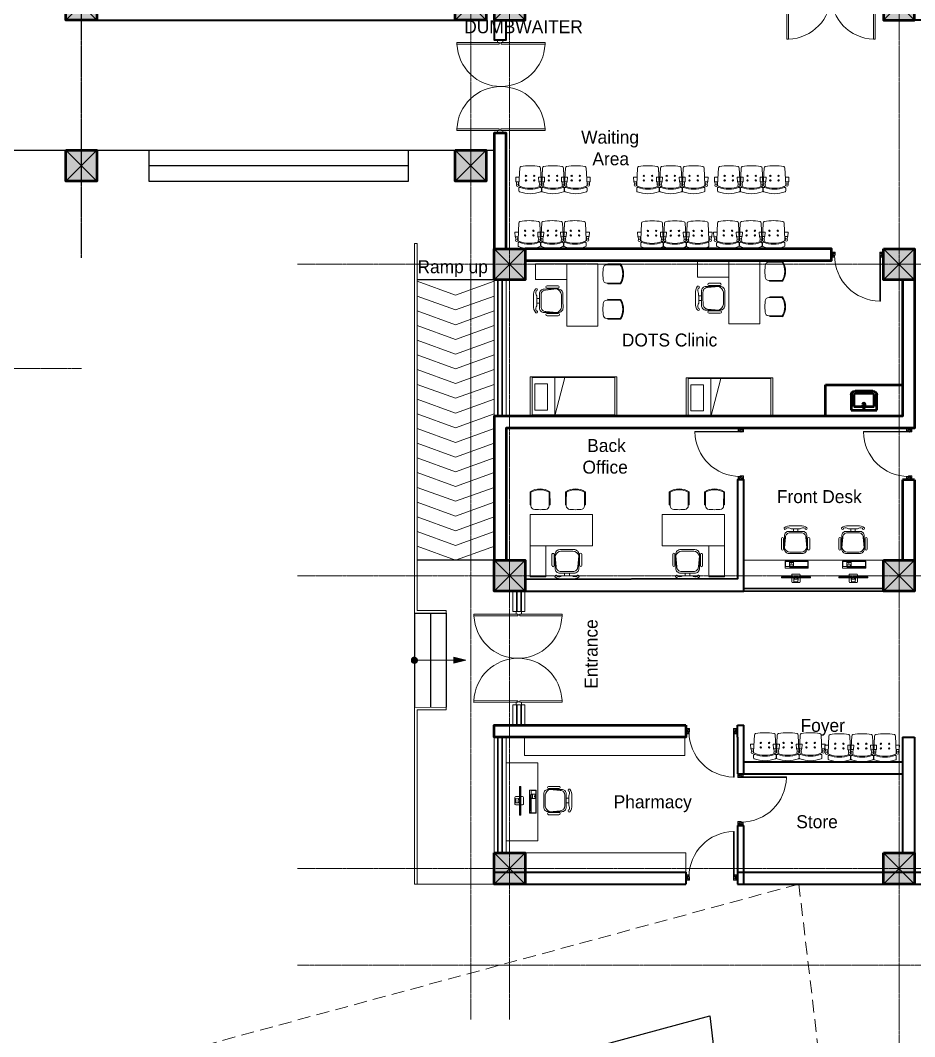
# Model space of a CAD drawing. Header units: millimetres. Extents: x 2342254 to 2635493, y 3886634 to 4043501.
# Drawn here: x 2436510 to 2453737, y 3976751 to 3996331 of the extents above; entities that cross this region are included whole.
import ezdxf

# ---------------------------------------------------------------- set-up
doc = ezdxf.new("R2010")
doc.units = ezdxf.units.MM
doc.header["$MEASUREMENT"] = 0
doc.linetypes.add('CENTER', pattern=[2, 1.25, -0.25, 0.25, -0.25])
doc.linetypes.add('DASHED', pattern=[0.75, 0.5, -0.25])
for name, color, linetype, lineweight in [('0newfurnture', 30, 'Continuous', 50), ('centreline', 52, 'CENTER', 5), ('Column-0.5', 14, 'Continuous', 50), ('Dimension- 0.15', 114, 'Continuous', 15), ('Dimension-137.5', 86, 'Continuous', 13), ('door', 41, 'Continuous', 5), ('Door Opening-0.09', 253, 'Continuous', 9), ('furniture', 34, 'Continuous', 15), ('Furniture Hospital-0.09', 44, 'Continuous', 9), ('Hatch', 9, 'Continuous', 9), ('hatch-1', 53, 'Continuous', 15), ('hidden lines', 205, 'DASHED', 5), ('Railing', 73, 'Continuous', 20), ('stairs', 6, 'Continuous', 25), ('WALL 0.2', 7, 'Continuous', 20), ('wall 0.4', 7, 'Continuous', 40), ('Wall-0.5', 7, 'Continuous', 50), ('WINDOW', 152, 'Continuous', 30)]:
    doc.layers.add(name, color=color, linetype=linetype, lineweight=lineweight)
doc.layers.add('FANCE', color=25, linetype='Continuous')
doc.layers.add('Text-0.2', color=7, linetype='Continuous')
doc.styles.add('arial.', font='arial.ttf')

# ---------------------------------------------------------------- blocks, each defined once
blk = doc.blocks.new("door 3'3")
at = {"layer": 'door'}
for p, q in [((82769.36, -31237.4), (82769.36, -31203.37)), ((82769.84, -31203.37), (82769.36, -31203.37)), ((82769.84, -31237.4), (82769.84, -31203.37))]:
    blk.add_line(p, q, dxfattribs=at)
at = {"layer": 'door', "ltscale": 80}
for points in [[(82769.84, -31239.84), (82767.36, -31239.84), (82767.36, -31239.37), (82766.88, -31239.37), (82766.88, -31236.38), (82767.36, -31236.38), (82767.36, -31235.91), (82769.36, -31235.91), (82769.36, -31237.4), (82769.84, -31237.4)], [(82802.93, -31239.84), (82805.41, -31239.84), (82805.41, -31239.37), (82805.88, -31239.37), (82805.88, -31236.38), (82805.41, -31236.38), (82805.41, -31235.91), (82803.4, -31235.91), (82803.4, -31237.4), (82802.93, -31237.4)]]:
    blk.add_lwpolyline(points, close=True, dxfattribs=at)
blk.add_arc((82769.36, -31237.4), 34.04, 0, 89.20471, dxfattribs=at)
at = {"layer": 'Hatch'}
for centre, radius, start, end in [((82767.7, -31239.85), 2.68, 36.75824, 107.53286), ((82768.07, -31239.12), 3.04, 64.81981, 103.53483), ((82757.2, -31236.2), 10.64, 342.68423, 1.60142), ((82764.36, -31235.92), 4.57, 311.03249, 0.21009), ((82805.07, -31239.85), 2.68, 72.46714, 143.24176), ((82804.7, -31239.12), 3.04, 76.46517, 115.18019), ((82808.41, -31235.92), 4.57, 179.78991, 228.96751), ((82815.57, -31236.2), 10.64, 178.39858, 197.31577), ((82767.27, -31240.34), 1.96, 14.76809, 101.35249), ((82767.3, -31236.13), 3.25, 271.0473, 321.53187), ((82805.47, -31236.13), 3.25, 218.46813, 268.9527), ((82805.49, -31240.34), 1.96, 78.64751, 165.23191)]:
    blk.add_arc(centre, radius, start, end, dxfattribs=at)
blk = doc.blocks.new('desk')
at = {"layer": 'Furniture Hospital-0.09', "lineweight": 0}
for p, q in [((82779.05, -33204.54), (82778.82, -33204.74)), ((82778.82, -33226.13), (82778.82, -33204.74)), ((82778.08, -33213.81), (82775.81, -33213.97)), ((82775.81, -33214.25), (82775.92, -33214.25)), ((82775.81, -33214.27), (82775.9, -33214.27)), ((82775.92, -33212.3), (82778.82, -33212.3)), ((82779.63, -33212.3), (82781.02, -33212.3)), ((82775.81, -33216.59), (82775.9, -33216.59)), ((82775.81, -33216.61), (82775.92, -33216.61)), ((82778.08, -33217.05), (82775.81, -33216.89)), ((82775.92, -33218.56), (82778.82, -33218.56)), ((82777.66, -33214.44), (82778.55, -33214.44)), ((82777.66, -33214.46), (82777.66, -33214.44)), ((82777.66, -33214.46), (82778.82, -33214.46)), ((82777.66, -33216.4), (82778.82, -33216.4)), ((82777.66, -33216.43), (82777.66, -33216.4)), ((82777.66, -33216.43), (82778.55, -33216.43)), ((82777.78, -33216.4), (82777.78, -33214.46)), ((82779.63, -33218.56), (82781.02, -33218.56)), ((82778.82, -33226.13), (82779.05, -33226.32))]:
    blk.add_line(p, q, dxfattribs=at)
at = {"layer": 'Furniture Hospital-0.09', "lineweight": 0, "ltscale": 100}
for p, q in [((82786.19, -33223.54), (82786.19, -33206.09)), ((82786.19, -33206.09), (82791.32, -33206.09)), ((82786.57, -33206.96), (82786.57, -33206.39)), ((82786.57, -33206.39), (82787.14, -33206.39)), ((82787.14, -33206.39), (82787.14, -33206.96)), ((82787.44, -33217.12), (82787.44, -33206.33)), ((82787.44, -33206.33), (82791.11, -33206.33)), ((82791.11, -33206.33), (82791.11, -33217.12)), ((82791.32, -33206.09), (82791.32, -33223.54)), ((82786.51, -33207.8), (82787.14, -33207.8)), ((82786.51, -33217.09), (82786.51, -33207.8)), ((82787.14, -33206.96), (82786.57, -33206.96)), ((82787.14, -33207.8), (82787.14, -33217.09)), ((82787.14, -33217.09), (82786.51, -33217.09)), ((82786.54, -33219.95), (82786.54, -33217.6)), ((82786.54, -33217.6), (82787.14, -33217.6)), ((82787.14, -33219.95), (82786.54, -33219.95)), ((82787.14, -33217.6), (82787.14, -33219.95)), ((82791.11, -33217.12), (82787.44, -33217.12)), ((82787.5, -33220.04), (82787.5, -33217.45)), ((82787.5, -33217.45), (82788.59, -33217.45)), ((82788.59, -33220.04), (82787.5, -33220.04)), ((82787.5, -33223.2), (82787.5, -33220.34)), ((82787.5, -33220.34), (82791.08, -33220.34)), ((82788.59, -33217.45), (82788.59, -33220.04)), ((82790.03, -33219.2), (82790.03, -33218.45)), ((82790.03, -33218.45), (82790.54, -33218.45)), ((82790.54, -33219.2), (82790.03, -33219.2)), ((82790.54, -33217.57), (82790.99, -33217.57)), ((82790.54, -33218.45), (82790.54, -33217.57)), ((82790.54, -33220.07), (82790.54, -33219.2)), ((82790.99, -33220.07), (82790.54, -33220.07)), ((82790.99, -33217.57), (82790.99, -33220.07)), ((82791.08, -33220.34), (82791.08, -33223.2)), ((82791.32, -33223.54), (82786.19, -33223.54)), ((82791.08, -33223.2), (82787.5, -33223.2))]:
    blk.add_line(p, q, dxfattribs=at)
at = {"layer": 'Furniture Hospital-0.09', "ltscale": 6}
for p, q in [((82800.5, -33204.96), (82808.49, -33204.96)), ((82800.5, -33206.58), (82808.49, -33206.58)), ((82813.91, -33213.95), (82815.89, -33213.95)), ((82813.91, -33217.32), (82815.89, -33217.32)), ((82800.5, -33224.69), (82808.49, -33224.69)), ((82800.5, -33226.31), (82808.49, -33226.31))]:
    blk.add_line(p, q, dxfattribs=at)
at = {"layer": 'Furniture Hospital-0.09', "lineweight": 0}
for points in [[(82779.63, -33226.32), (82779.63, -33204.54), (82779.05, -33204.54), (82779.05, -33226.32), (82779.63, -33226.32)], [(82775.23, -33217.86), (82775.23, -33213)], [(82775.81, -33216.89), (82775.81, -33213.97)], [(82775.9, -33216.59), (82775.9, -33214.27)], [(82775.92, -33216.61), (82775.92, -33214.25)], [(82781.72, -33217.86), (82781.72, -33213)]]:
    blk.add_lwpolyline(points, dxfattribs=at)
for points in [[(82778.08, -33213.81, -0.263666), (82778.48, -33213.95), (82778.55, -33214.07), (82778.55, -33214.44)], [(82778.08, -33217.05, 0.263666), (82778.48, -33216.91), (82778.55, -33216.79), (82778.55, -33216.43)]]:
    blk.add_lwpolyline(points, format="xyb", dxfattribs=at)
at = {"layer": 'Furniture Hospital-0.09', "ltscale": 6}
for points in [[(82797.14, -33215.63), (82797.14, -33210.58, -0.414214), (82800.51, -33207.21), (82810.61, -33207.21, -0.418376), (82813.91, -33210.58), (82813.91, -33215.63)], [(82798.2, -33215.63), (82798.2, -33211.34, -0.28028), (82801.57, -33207.21), (82809.51, -33207.97, -0.418376), (82812.81, -33211.34), (82812.81, -33215.63)], [(82816.29, -33208.59, -0.214578), (82815.89, -33212.17), (82815.89, -33215.63)], [(82816.6, -33207.07, -0.207066), (82818.07, -33212.19), (82818.07, -33215.63)], [(82797.14, -33215.63), (82797.14, -33220.69, 0.414214), (82800.51, -33224.06), (82810.61, -33224.06, 0.418376), (82813.91, -33220.69), (82813.91, -33215.63)], [(82798.2, -33215.63), (82798.2, -33219.93, 0.28028), (82801.57, -33224.06), (82809.51, -33223.3, 0.418376), (82812.81, -33219.93), (82812.81, -33215.63)], [(82816.29, -33222.68, 0.214578), (82815.89, -33219.1), (82815.89, -33215.63)], [(82816.6, -33224.2, 0.207066), (82818.07, -33219.08), (82818.07, -33215.63)]]:
    blk.add_lwpolyline(points, format="xyb", dxfattribs=at)
at = {"layer": 'Furniture Hospital-0.09', "lineweight": 0}
for centre, radius in [((82775.38, -33213.84), 0.0699), ((82779.34, -33213.98), 0.0463), ((82775.38, -33214.41), 0.0699), ((82775.38, -33214.99), 0.0699), ((82775.38, -33215.57), 0.0699), ((82775.38, -33216.15), 0.0699), ((82775.38, -33216.73), 0.0699), ((82775.38, -33217.31), 0.0699), ((82775.38, -33217.89), 0.0699), ((82779.34, -33216.88), 0.0463)]:
    blk.add_circle(centre, radius, dxfattribs=at)
at = {"layer": 'Furniture Hospital-0.09', "ltscale": 6}
for centre, radius, start, end in [((82800.65, -33205.77), 0.824, 100.57806, 259.64196), ((82808.49, -33205.77), 0.812, 270, 90), ((82816.19, -33207.78), 0.823, 59.8228, 277.53485), ((82800.65, -33225.5), 0.824, 100.35804, 259.42194), ((82808.49, -33225.5), 0.812, 270, 90), ((82816.19, -33223.49), 0.823, 82.46515, 300.1772)]:
    blk.add_arc(centre, radius, start, end, dxfattribs=at)
at = {"layer": 'Furniture Hospital-0.09', "lineweight": 0}
for centre, start, end in [((82775.92, -33213), 90, 180), ((82781.02, -33213), 0, 90), ((82775.92, -33217.86), 180, 270), ((82781.02, -33217.86), 270, 0)]:
    blk.add_arc(centre, 0.695, start, end, dxfattribs=at)
blk = doc.blocks.new('MAIN DOOR')
at = {"layer": 'door', "ltscale": 1000}
for points in [[(2313.47, 188.53), (2347.4, 188.53), (2347.4, 187.28), (2313.47, 187.28)], [(2381.32, 188.53), (2348.88, 188.53), (2348.88, 187.28), (2381.32, 187.28)]]:
    blk.add_lwpolyline(points, close=True, dxfattribs=at)
for points in [[(2346.08, 190.6), (2346.08, 188.53)], [(2348.88, 188.12), (2347.4, 188.12), (2347.4, 188.53), (2346.08, 188.53), (2346.08, 190.6), (2350.2, 190.6)], [(2347.4, 188.12), (2348.88, 188.12), (2348.88, 188.53), (2350.2, 188.53), (2350.2, 190.6), (2346.08, 190.6)], [(2350.2, 190.6), (2350.2, 188.53)], [(2313.41, 120.66), (2347.33, 120.66), (2347.33, 121.91), (2313.41, 121.91), (2313.41, 120.66)], [(2348.82, 121.07), (2347.33, 121.07), (2347.33, 120.66), (2346.01, 120.66), (2346.01, 118.6), (2350.14, 118.6)], [(2347.33, 121.07), (2348.82, 121.07), (2348.82, 120.66), (2350.14, 120.66), (2350.14, 118.6), (2346.01, 118.6)], [(2346.01, 118.6), (2346.01, 120.66)], [(2381.26, 120.66), (2348.82, 120.66), (2348.82, 121.91), (2381.26, 121.91), (2381.26, 120.66)], [(2350.14, 118.6), (2350.14, 120.66)]]:
    blk.add_lwpolyline(points, dxfattribs=at)
at = {"layer": 'Door Opening-0.09', "ltscale": 1000}
for centre, radius, start, end in [((2347.4, 188.53), 33.94, 182.11678, 357.88255), ((2347.33, 120.66), 33.95, 2.11669, 177.88264)]:
    blk.add_arc(centre, radius, start, end, dxfattribs=at)
at = {"layer": 'WINDOW', "ltscale": 5}
blk.add_line((2350.14, 190.6), (2350.14, 190.6), dxfattribs=at)
blk = doc.blocks.new('BANCAS')
at = {"layer": 'Furniture Hospital-0.09'}
for p, q in [((-0.236, -0.247), (-0.314, -0.247)), ((-0.309, -0.347), (-0.314, -0.247)), ((-0.241, -0.347), (-0.309, -0.347)), ((-0.294, -0.405), (-0.3, -0.347)), ((-0.256, -0.405), (-0.25, -0.347)), ((0.314, -0.25), (0.236, -0.25)), ((0.309, -0.35), (0.241, -0.35)), ((0.256, -0.409), (0.25, -0.35)), ((0.294, -0.409), (0.3, -0.35)), ((0.309, -0.35), (0.314, -0.25))]:
    blk.add_line(p, q, dxfattribs=at)
blk.add_lwpolyline([(0.227, -0.048, 0.346546), (0.203, -0.019, 0.095695), (-0.203, -0.019, 0.346546), (-0.227, -0.048), (-0.244, -0.417, 0.318973), (-0.225, -0.447, 0.193005), (0.225, -0.447, 0.318973), (0.244, -0.417)], format="xyb", close=True, dxfattribs=at)
blk.add_lwpolyline([(-0.245, -0.522), (-0.245, -0.489, -0.522832), (-0.218, -0.471, 0.18), (0.218, -0.471, -0.522832), (0.245, -0.489), (0.245, -0.547, -0.306573), (0.232, -0.565, -0.192782), (-0.232, -0.565, -0.306573), (-0.245, -0.547), (-0.245, -0.504)], format="xyb", dxfattribs=at)
for centre, radius in [((-0.09, -0.22), 0.015), ((0.09, -0.22), 0.015), ((-0.275, -0.422), 0.025), ((-0.09, -0.32), 0.015), ((0.09, -0.32), 0.015), ((0.275, -0.425), 0.025)]:
    blk.add_circle(centre, radius, dxfattribs=at)
blk = doc.blocks.new('A$C72AE6952')
at = {"ltscale": 20, "xscale": 800, "yscale": 800, "zscale": 800, "row_count": 1, "column_count": 3, "row_spacing": 0, "column_spacing": 440.0000000000001}
blk.add_blockref('BANCAS', (-440, 0), dxfattribs=at)
blk = doc.blocks.new('d1')
at = {"layer": 'door'}
for p, q in [((2442.75, 10745.72), (2408.32, 10745.72)), ((2442.75, 10746.15), (2408.33, 10746.15)), ((2408.33, 10746.15), (2408.33, 10745.72))]:
    blk.add_line(p, q, dxfattribs=at)
at = {"layer": 'door', "ltscale": 80}
for points in [[(2445, 10779.7), (2445, 10781.99), (2444.56, 10781.99), (2444.56, 10782.43), (2441.8, 10782.43), (2441.8, 10781.99), (2441.36, 10781.99), (2441.36, 10780.14), (2442.75, 10780.14), (2442.75, 10779.7)], [(2445, 10746.15), (2445, 10743.87), (2444.56, 10743.87), (2444.56, 10743.43), (2441.8, 10743.43), (2441.8, 10743.87), (2441.36, 10743.87), (2441.36, 10745.72), (2442.75, 10745.72), (2442.75, 10746.15)]]:
    blk.add_lwpolyline(points, close=True, dxfattribs=at)
at = {"layer": 'Door Opening-0.09', "ltscale": 80}
blk.add_arc((2442.75, 10745.72), 34.42, 90, 179.27403, dxfattribs=at)
at = {"layer": 'hidden lines'}
for centre, radius, start, end in [((2441.64, 10791.37), 9.82, 268.39858, 287.31577), ((2441.38, 10784.76), 4.22, 269.78991, 318.96751), ((2444.33, 10781.34), 2.81, 166.46517, 205.18019), ((2445.01, 10781.68), 2.48, 162.46714, 233.24176), ((2441.57, 10782.05), 3, 308.46813, 358.9527), ((2445.46, 10782.07), 1.81, 168.64751, 255.23191), ((2441.38, 10741.1), 4.22, 41.03249, 90.21009), ((2444.33, 10744.52), 2.81, 154.81981, 193.53483), ((2445.01, 10744.18), 2.48, 126.75824, 197.53286), ((2441.57, 10743.81), 3, 1.0473, 51.53187), ((2445.46, 10743.79), 1.81, 104.76809, 191.35249), ((2441.64, 10734.49), 9.82, 72.68423, 91.60142)]:
    blk.add_arc(centre, radius, start, end, dxfattribs=at)
blk = doc.blocks.new('2ft column')
at = {"layer": 'Hatch', "ltscale": 5}
h = blk.add_hatch(color=256, dxfattribs=at)
h.dxf.hatch_style = 1
h.paths.add_polyline_path([(2207385, 4176559), (2207985, 4176559), (2207985, 4175959), (2207385, 4175959)])
at = {"layer": 'Column-0.5', "ltscale": 5}
blk.add_lwpolyline([(2207385, 4176559), (2207985, 4176559), (2207985, 4175959), (2207385, 4175959)], close=True, dxfattribs=at)
at = {"layer": 'Defpoints', "ltscale": 5}
for points in [[(2207985, 4176559), (2207385, 4175959)], [(2207985, 4175959), (2207385, 4176559)]]:
    blk.add_lwpolyline(points, dxfattribs=at)
blk = doc.blocks.new('main grid')
at = {"layer": 'centreline', "ltscale": 5}
for p, q in [((2533911, 4018930), (2533911, 3991299)), ((2541411, 4018930), (2541411, 3976624)), ((2542161, 4018930), (2542161, 3976624)), ((2549661, 4018930), (2549661, 3976624)), ((2559988, 3991172), (2538074, 3991172)), ((2533911, 3989164), (2515100, 3989164)), ((2559988, 3985172), (2538074, 3985172)), ((2559988, 3979531), (2538074, 3979531))]:
    blk.add_line(p, q, dxfattribs=at)
at = {"layer": 'Hatch'}
for p in [(326226, -180087), (333726, -180087), (326226, -183187), (333726, -183187), (334476, -185087), (341976, -185087), (334476, -191087), (341976, -191087), (334476, -196728), (341976, -196728)]:
    blk.add_blockref('2ft column', p, dxfattribs=at)
at = {"layer": 'Hatch', "xscale": -1}
for p in [(4749846, -180087), (4757346, -180087)]:
    blk.add_blockref('2ft column', p, dxfattribs=at)
blk = doc.blocks.new('TAP')
at = {"layer": 'Furniture Hospital-0.09', "linetype": 'Continuous'}
for p, q in [((0, 38), (0, -38)), ((5, 38), (0, 38)), ((5, 38), (5, -38)), ((30, 25), (5, 25)), ((30, 0), (5, 0)), ((30, 25), (30, -25)), ((56, 16), (30, 16)), ((51, 7), (48, 8)), ((59, 19), (57, 22)), ((73, 24), (73, 27)), ((88, 20), (89, 22)), ((97, 15), (125, 12)), ((97, 8), (100, 9)), ((5, -38), (0, -38)), ((30, -25), (5, -25)), ((56, -16), (30, -16)), ((51, -8), (48, -9)), ((60, -20), (58, -22)), ((74, -24), (74, -27)), ((88, -19), (90, -22)), ((97, -7), (100, -8)), ((97, -15), (125, -12))]:
    blk.add_line(p, q, dxfattribs=at)
for radius in [21.2, 19.7]:
    blk.add_circle((74, 0), radius, dxfattribs=at)
for centre, radius, start, end in [((74, 0), 27.2, 163.0512, 199.0512), ((74, 0), 24.2, 127.0512, 163.0512), ((74, 0), 27.2, 91.0512, 127.0512), ((74, 0), 24.2, 55.0512, 91.0512), ((74, 0), 27.2, 19.0512, 55.0512), ((74, 0), 24.2, 343.0512, 19.0512), ((95, 0), 32.6, 337.45, 22.55), ((74, 0), 24.2, 199.0512, 235.0512), ((74, 0), 27.2, 235.0512, 271.0512), ((74, 0), 24.2, 271.0512, 307.0512), ((74, 0), 27.2, 307.0512, 343.0512)]:
    blk.add_arc(centre, radius, start, end, dxfattribs=at)
blk = doc.blocks.new('bazin')
at = {"layer": '0newfurnture', "ltscale": 5}
for p, q in [((2434577, 4011590), (2435069, 4011590)), ((2434577, 4011295), (2434577, 4011590)), ((2434626, 4011295), (2434626, 4011516)), ((2434626, 4011516), (2434799, 4011516)), ((2434847, 4011516), (2435020, 4011516)), ((2435020, 4011516), (2435020, 4011295)), ((2435069, 4011590), (2435069, 4011295)), ((2434996, 4011270), (2434651, 4011270)), ((2434996, 4011221), (2434651, 4011221))]:
    blk.add_line(p, q, dxfattribs=at)
blk.add_circle((2434823, 4011477), 25.6, dxfattribs=at)
for centre, radius, start, end in [((2434651, 4011295), 73.8, 180, 270), ((2434651, 4011295), 24.6, 180, 270), ((2434996, 4011295), 73.8, 270, 0), ((2434996, 4011295), 24.6, 270, 0)]:
    blk.add_arc(centre, radius, start, end, dxfattribs=at)
at = {"layer": '0newfurnture', "ltscale": 5, "xscale": 0.9842520018725999, "yscale": 0.9842520018725999, "zscale": 0.9842520018725999, "rotation": 270}
blk.add_blockref('TAP', (2434823, 4011590), dxfattribs=at)
blk = doc.blocks.new('BED')
at = {"layer": 'Furniture Hospital-0.09'}
for p, q in [((-2.12, 0.475), (-2.12, -0.475)), ((-2.12, -0.475), (-2.12, 0.475)), ((-0.008, 0.475), (-2.12, 0.475)), ((-2.07, 0.475), (-2.07, -0.475)), ((-0.058, 0.455), (-2.07, 0.455)), ((-0.855, -0.455), (-0.61, 0.475)), ((-0.61, 0.475), (-0.61, -0.455)), ((-0.425, 0.336), (-0.426, -0.303)), ((-0.425, 0.336), (-0.121, 0.336)), ((-0.121, -0.303), (-0.121, 0.336)), ((-0.058, -0.475), (-0.058, 0.475)), ((-0.008, -0.475), (-0.008, 0.475)), ((-2.12, -0.475), (-0.008, -0.475)), ((-2.07, -0.455), (-0.058, -0.455)), ((-0.426, -0.303), (-0.121, -0.303))]:
    blk.add_line(p, q, dxfattribs=at)
blk = doc.blocks.new('ADHIKRIT')
at = {"layer": 'furniture'}
for p, q in [((900, 1351), (0, 1351)), ((0, 1351), (0, -450)), ((0, 741), (0, 1351)), ((900, -450), (900, 1351)), ((-245, 1046), (-569, 1047)), ((-245, 980), (-569, 981)), ((1048, 956), (1048, 1014)), ((1187, 1121), (1153, 1121)), ((1187, 1145), (1558, 1147)), ((1187, 1145), (1187, 1121)), ((1187, 1121), (1545, 1123)), ((-789, 683), (-869, 683)), ((1050, 758), (1050, 711)), ((1050, 700), (1050, 711)), ((1189, 595), (1157, 595)), ((1187, 595), (1187, 571)), ((1189, 595), (1286, 595)), ((1287, 595), (1545, 597)), ((-789, 547), (-869, 547)), ((1187, 571), (1558, 573)), ((-900, 0), (0, 0)), ((-900, -450), (-900, 0)), ((-247, 247), (-571, 248)), ((-247, 182), (-571, 182)), ((1189, 102), (1157, 102)), ((1187, 126), (1558, 124)), ((1187, 102), (1187, 126)), ((1189, 102), (1286, 101)), ((1287, 101), (1545, 100)), ((1048, -260), (1048, -318)), ((1050, -4), (1050, -14)), ((1050, -61), (1050, -14)), ((0, -450), (-900, -450)), ((0, -450), (900, -450)), ((1187, -425), (1153, -425)), ((1187, -425), (1545, -426)), ((1187, -449), (1187, -425)), ((1187, -449), (1558, -450))]:
    blk.add_line(p, q, dxfattribs=at)
for points in [[(-897, 962, 0.207066), (-957, 755), (-957, 615)], [(-885, 900, 0.214578), (-869, 755), (-869, 615)], [(-110, 614), (-109, 818, 0.414214), (-246, 955), (-655, 956, 0.418376), (-789, 820), (-789, 615)], [(-153, 614), (-152, 788, 0.28028), (-288, 955), (-610, 925, 0.418376), (-744, 789), (-745, 615)], [(-899, 268, -0.207066), (-958, 476), (-957, 615)], [(-886, 330, -0.214578), (-870, 475), (-869, 615)], [(-110, 614), (-110, 409, -0.414214), (-247, 273), (-656, 274, -0.418376), (-790, 410), (-789, 615)], [(-153, 614), (-153, 440, -0.28028), (-290, 273), (-612, 304, -0.418376), (-745, 441), (-745, 615)]]:
    blk.add_lwpolyline(points, format="xyb", dxfattribs=at)
for centre, radius, start, end in [((-881, 933), 33.3, 262.3354, 120.0474), ((-569, 1014), 32.9, 89.8702, 269.8702), ((-245, 1013), 32.9, 269.8702, 89.8702), ((1753, 864), 711, 172.5908, 188.6233), ((1154, 1015), 106, 90.3083, 180.3083), ((1203, 1157), 39.5, 294.3355, 296.5711), ((1099, 860), 518, 329.4756, 30.5244), ((1099, 860), 542, 328.0257, 31.9845), ((1157, 701), 106, 180.3083, 270.3083), ((-882, 297), 33.3, 239.693, 97.4051), ((-571, 215), 32.9, 89.8702, 269.8702), ((-253, 214), 33.4, 280.4483, 79.5122), ((1157, -4), 106, 89.6917, 179.6917), ((1099, -163), 518, 329.4756, 30.5244), ((1099, -163), 542, 328.0155, 31.9743), ((1753, -168), 711, 171.3767, 187.4092), ((1154, -319), 106, 179.6917, 269.6917), ((1203, -461), 39.5, 63.4289, 65.6645)]:
    blk.add_arc(centre, radius, start, end, dxfattribs=at)

msp = doc.modelspace()

# ---------------------------------------------------------------- hatches: boundary and pattern name
at = {"layer": 'Dimension- 0.15', "ltscale": 5}
h = msp.add_hatch(dxfattribs=at)
h.set_pattern_fill('ANSI31', color=256, scale=25.555556)
h.set_pattern_definition([(45, (325586.3897, 4779213.6563), (-2.258813329, 2.258813329), [])])
h.paths.add_polyline_path([(2444101.5, 3983944.7), (2444101.5, 3984003.8), (2444042.4, 3984003.8, 0.4142136)])
h.paths.add_polyline_path([(2444101.5, 3983944.7, 0.4142136), (2444160.7, 3984003.8), (2444101.5, 3984003.8)])
h.paths.add_polyline_path([(2444101.5, 3984003.8), (2444160.7, 3984003.8, 0.4142136), (2444101.5, 3984062.9)])
h.paths.add_polyline_path([(2444042.4, 3984003.8), (2444101.5, 3984003.8), (2444101.5, 3984062.9, 0.4142136)])

# ---------------------------------------------------------------- linework, layer by layer
at = {"layer": '0newfurnture', "ltscale": 5}
msp.add_lwpolyline([(2452016.3, 3989306), (2453504.9, 3989306), (2453504.9, 3988706), (2452016.3, 3988706)], close=True, dxfattribs=at)
at = {"layer": 'centreline', "ltscale": 5}
for p, q in [((2437684.9, 4019389.6), (2437684.9, 3991758.8)), ((2453434.9, 4019389.6), (2453434.9, 3971449.6)), ((2469652.9, 3978131.5), (2441848.4, 3978131.5))]:
    msp.add_line(p, q, dxfattribs=at)
at = {"layer": 'Dimension- 0.15', "ltscale": 5}
for p, q in [((2444860.5, 3984061.3), (2444860.5, 3983946.3)), ((2445090.5, 3984003.8), (2444860.5, 3984061.3)), ((2444860.5, 3983946.3), (2445090.5, 3984003.8))]:
    msp.add_line(p, q, dxfattribs=at)
msp.add_lwpolyline([(2444860.5, 3984003.8), (2444101.5, 3984003.8)], dxfattribs=at)
msp.add_circle((2444101.5, 3984003.8), 59.1, dxfattribs=at)
msp.add_solid([(2444860.5, 3984061.3), (2445090.5, 3984003.8), (2444860.5, 3983946.3)], dxfattribs=at)
at = {"layer": 'Dimension-137.5', "ltscale": 5}
msp.add_line((2444860.5, 3984003.8), (2445090.5, 3984003.8), dxfattribs=at)
at = {"layer": 'FANCE'}
msp.add_lwpolyline([(2462093.6, 3973275.8), (2464082.1, 3984232), (2464448.1, 3993384), (2464074.9, 4001991.1), (2464074.9, 4006605.8), (2464472.8, 4012176.8), (2465513.6, 4015311.4), (2432619.1, 4013927.2), (2397160.9, 4017506.7), (2379497.3, 3922435.1), (2375276.9, 3899553.8), (2386696.4, 3896127.9), (2391484.9, 3937057.5), (2444308.7, 3941328.2), (2450306.3, 3940808), (2441497.1, 3974903.2), (2449790.1, 3977152.9), (2450551.8, 3970678.9)], close=True, dxfattribs=at)
at = {"layer": 'FANCE', "color": 5, "linetype": 'DASHED', "lineweight": 15, "ltscale": 500}
msp.add_lwpolyline([(2403302.1, 4002131.6), (2403822.9, 4012189.9), (2412367.3, 4011931.5), (2432761.9, 4011931.5), (2462702.3, 4013191.3), (2462495.7, 4012569.3), (2462074.9, 4006677.1), (2462074.9, 4001947.7), (2462446.4, 3993380.6), (2462089.2, 3984451.6), (2460362.3, 3974936.2), (2452278.7, 3973117.4), (2451505.4, 3979690.5), (2439066.4, 3976316.1), (2441489.8, 3966936.3)], dxfattribs=at)
at = {"layer": 'Furniture Hospital-0.09', "ltscale": 5}
msp.add_lwpolyline([(2450446.6, 3985931.5), (2453134.9, 3985931.5)], dxfattribs=at)
at = {"layer": 'Furniture Hospital-0.09'}
for points in [[(2446218.1, 3982535.9), (2449309.8, 3982535.9), (2449309.8, 3982165.9), (2446218.1, 3982165.9)], [(2445864.9, 3982027), (2446479.3, 3982027), (2446479.3, 3980523.9), (2445864.9, 3980523.9)], [(2446234.9, 3980290.5), (2449326.6, 3980290.5), (2449326.6, 3979920.5), (2446234.9, 3979920.5)]]:
    msp.add_lwpolyline(points, close=True, dxfattribs=at)
at = {"layer": 'hatch-1', "color": 4, "lineweight": 0, "ltscale": 5}
for points in [[(2445634.9, 3991303.1), (2444893.8, 3991034.3), (2444152.7, 3991303.1)], [(2445634.9, 3991019.6), (2444893.8, 3990750.8), (2444152.7, 3991019.6)], [(2445634.9, 3990736.1), (2444893.8, 3990467.4), (2444152.7, 3990736.1)], [(2445634.9, 3990452.6), (2444893.8, 3990183.9), (2444152.7, 3990452.6)], [(2445634.9, 3990169.1), (2444893.8, 3989900.4), (2444152.7, 3990169.1)], [(2445634.9, 3989885.6), (2444893.8, 3989616.9), (2444152.7, 3989885.6)], [(2445634.9, 3989602.1), (2444893.8, 3989333.4), (2444152.7, 3989602.1)], [(2445634.9, 3989318.6), (2444893.8, 3989049.9), (2444152.7, 3989318.6)], [(2445634.9, 3989035.1), (2444893.8, 3988766.4), (2444152.7, 3989035.1)], [(2445634.9, 3988751.7), (2444893.8, 3988482.9), (2444152.7, 3988751.7)], [(2445634.9, 3988468.2), (2444893.8, 3988199.4), (2444152.7, 3988468.2)], [(2445634.9, 3988184.7), (2444893.8, 3987915.9), (2444152.7, 3988184.7)], [(2445634.9, 3987901.2), (2444893.8, 3987632.4), (2444152.7, 3987901.2)], [(2445634.9, 3987617.7), (2444893.8, 3987348.9), (2444152.7, 3987617.7)], [(2445634.9, 3987334.2), (2444893.8, 3987065.4), (2444152.7, 3987334.2)], [(2445634.9, 3987050.7), (2444893.8, 3986782), (2444152.7, 3987050.7)], [(2445634.9, 3986767.2), (2444893.8, 3986498.5), (2444152.7, 3986767.2)], [(2445634.9, 3986483.7), (2444893.8, 3986215), (2444152.7, 3986483.7)], [(2445660.4, 3986209.5), (2444893.8, 3985931.5), (2444152.7, 3986200.2)]]:
    msp.add_lwpolyline(points, dxfattribs=at)
at = {"layer": 'Railing', "ltscale": 5}
msp.add_lwpolyline([(2444101.5, 3992032.7), (2444152.7, 3992032.7), (2444152.7, 3984959.4), (2444714.9, 3984959.4), (2444714.9, 3984908.3), (2444101.5, 3984908.3)], close=True, dxfattribs=at)
msp.add_lwpolyline([(2445634.9, 3979691.7), (2444101.5, 3979691.7), (2444101.5, 3983095), (2444714.9, 3983099.3), (2444715.2, 3983049.3), (2444151.5, 3983045.3), (2444151.5, 3979691.7), (2445634.9, 3979691.7)], dxfattribs=at)
at = {"layer": 'stairs', "ltscale": 5}
for p, q in [((2445634.9, 3985931.5), (2444152.7, 3985931.5)), ((2444101.5, 3984908.3), (2444101.5, 3983095)), ((2444408.2, 3984908.3), (2444408.2, 3983095))]:
    msp.add_line(p, q, dxfattribs=at)
for points in [[(2429884.9, 3996331.5), (2429884.9, 3993831.5), (2445634.9, 3993831.5)], [(2438987.4, 3993831.5), (2438987.4, 3993231.5), (2443987.4, 3993231.5), (2443987.4, 3993831.5)], [(2438987.4, 3993531.5), (2443987.4, 3993531.5)], [(2445634.9, 3991331.5), (2444152.7, 3991331.5)], [(2444101.5, 3984908.3), (2444714.9, 3984908.3)], [(2444714.9, 3984908.3), (2444714.9, 3983099.3)]]:
    msp.add_lwpolyline(points, dxfattribs=at)
at = {"layer": 'WALL 0.2', "ltscale": 5}
for points in [[(2445634.9, 3991331.5), (2445634.9, 3988706)], [(2445864.9, 3991331.5), (2445864.9, 3988706)], [(2445999.2, 3985331.5), (2445999.2, 3984941)], [(2446229.2, 3985331.5), (2446229.2, 3984941)], [(2446229.2, 3984941), (2445999.2, 3984941)], [(2445999.2, 3983141), (2445999.2, 3982750.5)], [(2446229.2, 3983141), (2445999.2, 3983141)], [(2446229.2, 3983141), (2446229.2, 3982750.5)], [(2445634.9, 3982520.5), (2445634.9, 3980290.5)], [(2445864.9, 3982520.5), (2445864.9, 3980290.5)]]:
    msp.add_lwpolyline(points, dxfattribs=at)
at = {"layer": 'wall 0.4', "ltscale": 5}
for p, q in [((2450326.6, 3982520.5), (2450326.6, 3982750.5)), ((2450326.6, 3982750.5), (2450446.6, 3982750.5)), ((2450446.6, 3981817.4), (2450446.6, 3982750.5)), ((2450326.6, 3982520.5), (2450326.6, 3981817.4)), ((2453504.9, 3982520.5), (2453504.9, 3980290.5)), ((2453504.9, 3982520.5), (2453734.9, 3982520.5)), ((2453734.9, 3982520.5), (2453734.9, 3980290.5)), ((2450446.6, 3982047.4), (2453504.9, 3982047.4)), ((2450326.6, 3981817.4), (2453504.9, 3981817.4)), ((2450326.6, 3980817.4), (2450446.6, 3980817.4)), ((2450326.6, 3980817.4), (2450326.6, 3979690.5)), ((2450446.6, 3979690.5), (2450446.6, 3980817.4)), ((2449326.6, 3979920.5), (2449326.6, 3979690.5))]:
    msp.add_line(p, q, dxfattribs=at)
for points in [[(2437984.9, 3996331.5), (2444884.9, 3996331.5)], [(2445634.9, 3996331.5), (2445634.9, 3995956.5), (2445864.9, 3995956.5), (2445864.9, 3996331.5)], [(2460634.9, 3996331.5), (2453734.9, 3996331.5)], [(2446234.9, 3985331.5), (2450446.6, 3985331.5), (2450446.6, 3987479.4), (2450326, 3987479.4), (2450326, 3985572.2), (2446234.9, 3985561.5)], [(2450326.6, 3979690.5), (2461234.9, 3979690.5), (2461234.9, 3986078.5)], [(2450326.6, 3979920.5), (2461004.9, 3979920.5), (2461004.9, 3984978.6)], [(2445634.9, 3979920.5), (2449326.6, 3979920.5)], [(2445634.9, 3979690.5), (2449326.6, 3979690.5)]]:
    msp.add_lwpolyline(points, dxfattribs=at)
at = {"layer": 'Wall-0.5', "ltscale": 5}
for p, q in [((2453504.9, 3987479.4), (2453504.9, 3985931.5)), ((2453734.9, 3987479.4), (2453504.9, 3987479.4)), ((2453734.9, 3987479.4), (2453734.9, 3985931.5))]:
    msp.add_line(p, q, dxfattribs=at)
for points in [[(2445864.9, 3991931.5), (2445864.9, 3994156.5), (2445634.9, 3994156.5), (2445634.9, 3991931.5)], [(2446234.9, 3991701.5), (2452134.9, 3991701.5), (2452134.9, 3991931.5), (2446234.9, 3991931.5)], [(2453504.9, 3991331.5), (2453504.9, 3988706), (2445634.9, 3988706), (2445634.9, 3985931.5)], [(2453734.9, 3991331.5), (2453734.9, 3988476), (2445864.9, 3988476), (2445864.9, 3985931.5)]]:
    msp.add_lwpolyline(points, dxfattribs=at)
msp.add_lwpolyline([(2449326.6, 3982750.5), (2449326.6, 3982520.5), (2445634.9, 3982520.5), (2445634.9, 3982750.5)], close=True, dxfattribs=at)
at = {"layer": 'WINDOW', "ltscale": 5}
for points in [[(2445709.9, 3991331.5), (2445709.9, 3988706)], [(2445789.9, 3991331.5), (2445789.9, 3988706)], [(2446074.2, 3985331.5), (2446074.2, 3984941)], [(2446154.2, 3985331.5), (2446154.2, 3984941)], [(2450446.6, 3985382.6), (2453134.9, 3985382.6)], [(2450446.6, 3985331.5), (2453134.9, 3985331.5)], [(2446074.2, 3983141), (2446074.2, 3982750.5)], [(2446154.2, 3983141), (2446154.2, 3982750.5)], [(2445709.9, 3982520.5), (2445709.9, 3980290.5)], [(2445789.9, 3982520.5), (2445789.9, 3980290.5)]]:
    msp.add_lwpolyline(points, dxfattribs=at)

# ---------------------------------------------------------------- block references
at = {"layer": '0newfurnture', "ltscale": 5}
msp.add_blockref('main grid', (-96225.9, 459.6), dxfattribs=at)
at = {"layer": '0newfurnture', "xscale": -1, "rotation": 180}
msp.add_blockref('bazin', (17936.2, 8000409.6), dxfattribs=at)
at = {"layer": 'Door Opening-0.09'}
for name, p, xscale, yscale, zscale, rotation in [('MAIN DOOR', (2448209.1, 3938134.9), -24.99999476308163, 24.99999476308163, 24.99999476308163, 269.9502640851987), ('MAIN DOOR', (2504449.2, 3998972.4), 24.99999476371197, 24.99999476371197, 24.99999476371197, 180.049735942377), ('d1', (2728571, 3929009.9), 25.64102998076803, 25.64102998076803, 25.64102998076803, 89.96666488574085), ("door 3'3", (1652085, 6103629.7), -25.55555555555556, 25.55555555555556, 25.55555555555556, 90), ("door 3'3", (1655329.9, 6103629.7), -25.55555555555556, 25.55555555555556, 25.55555555555556, 90), ('MAIN DOOR', (2387414.9, 3980125.1), 24.99999476371197, 24.99999476371197, 24.99999476371197, 0.04973594237714499), ("door 3'3", (4565476.9, 3184334.2), 25.55555555555556, 25.55555555555556, 25.55555555555556, 180), ("door 3'3", (3248684.1, 6096971.1), 25.55555555555556, 25.55555555555556, 25.55555555555556, 270)]:
    msp.add_blockref(name, p, dxfattribs=dict(at, xscale=xscale, yscale=yscale, zscale=zscale, rotation=rotation))
at = {"layer": 'Door Opening-0.09', "xscale": -25.55555555555556, "yscale": 25.55555555555556, "zscale": 25.55555555555556}
msp.add_blockref("door 3'3", (4565476.9, 4778120.7), dxfattribs=at)
at = {"layer": 'furniture', "extrusion": (0, 0, -1), "yscale": 0.6669998082076751, "zscale": -0.6669998082076751}
for p, xscale, rotation in [((-2450155.7, 3991386.5), 0.6669998082076751, 180.0000000000001), ((-2447036, 3991337.7), 0.6669998082076751, 180.0000000000001), ((-2446629.4, 3986208.7), 0.6669998082076751, 90.00000000000011), ((-2449773.5, 3986208.7), -0.6669998082076751, 269.9999999999999)]:
    msp.add_blockref('ADHIKRIT', p, dxfattribs=dict(at, xscale=xscale, rotation=rotation))
at = {"layer": 'furniture', "xscale": 789.473684210204, "yscale": 789.473684210204, "zscale": 789.473684210204, "rotation": 180}
for p in [(2446326, 3989088.9), (2449330.6, 3989070.5)]:
    msp.add_blockref('BED', p, dxfattribs=at)
at = {"layer": 'Furniture Hospital-0.09', "yscale": 1.107692350907673, "zscale": 1.107692306891935}
for p, xscale in [((2446722.3, 3993530.3), -1.107692350907673), ((2449086.7, 3993530.3), 1.107692350907673), ((2450548.8, 3993530.3), -1.107692350907673), ((2446705.7, 3992472), -1.107692350907673), ((2449070.1, 3992469), -1.107692350907673), ((2450532.2, 3992472), -1.107692350907673), ((2451244.1, 3982606.6), -1.107692350907673), ((2452678.2, 3982588), -1.107692350907673)]:
    msp.add_blockref('A$C72AE6952', p, dxfattribs=dict(at, xscale=xscale))
at = {"layer": 'Furniture Hospital-0.09', "xscale": -25.55555555555556, "yscale": 25.55555555555556, "zscale": 25.55555555555556}
for p, rotation in [((3300287.4, 1870130.9), 270), ((3301392.9, 1870130.9), 270), ((330668.1, 3132456.9), 180)]:
    msp.add_blockref('desk', p, dxfattribs=dict(at, rotation=rotation))

# ---------------------------------------------------------------- texts
at = {"layer": 'Text-0.2', "ltscale": 5, "char_height": 250, "style": 'arial.'}
for s, insert, attachment_point, rotation in [('{\\fStylus BT|b0|i0|c0|p34;DUMBWAITER}', (2447344.6, 3996078.6), 9, 359.99923), ('\\pi-570.64;{\\fStylus BT|b0|i0|c0|p34;Waiting\\P\\pi-353.59;Area}', (2447882.8, 3993535.7), 7, 0.00077), ('\\pi-670.39;{\\fStylus BT|b0|i0|c0|p34;Ramp up}', (2444830, 3991383.6), 7, 0.00077), ('{\\fStylus BT|b0|i0|c0|p34;DOTS Clinic}', (2449934.6, 3990044.2), 9, 359.99923), ('\\pi-378.39;{\\fStylus BT|b0|i0|c0|p34;Back\\P\\pi-469.34;Office}', (2447807.2, 3987595.1), 7, 0.00077), ('{\\fStylus BT|b0|i0|c0|p34;Front Desk}', (2451082.5, 3987027.6), 7, 0.00077), ('{\\fStylus BT|b0|i0|c0|p34;Entrance}', (2447633.2, 3983454.7), 7, 90.00077), ('{\\fStylus BT|b0|i0|c0|p34;Foyer}', (2451538.2, 3982547.9), 7, 0.00077), ('{\\fStylus BT|b0|i0|c0|p34;Pharmacy}', (2447939.1, 3981075.7), 7, 0.00077), ('{\\fStylus BT|b0|i0|c0|p34;Store}', (2451456.4, 3980763.6), 7, 0.00077)]:
    msp.add_mtext(s, dxfattribs=dict(at, insert=insert, attachment_point=attachment_point, rotation=rotation))

doc.saveas('drawing.dxf')
